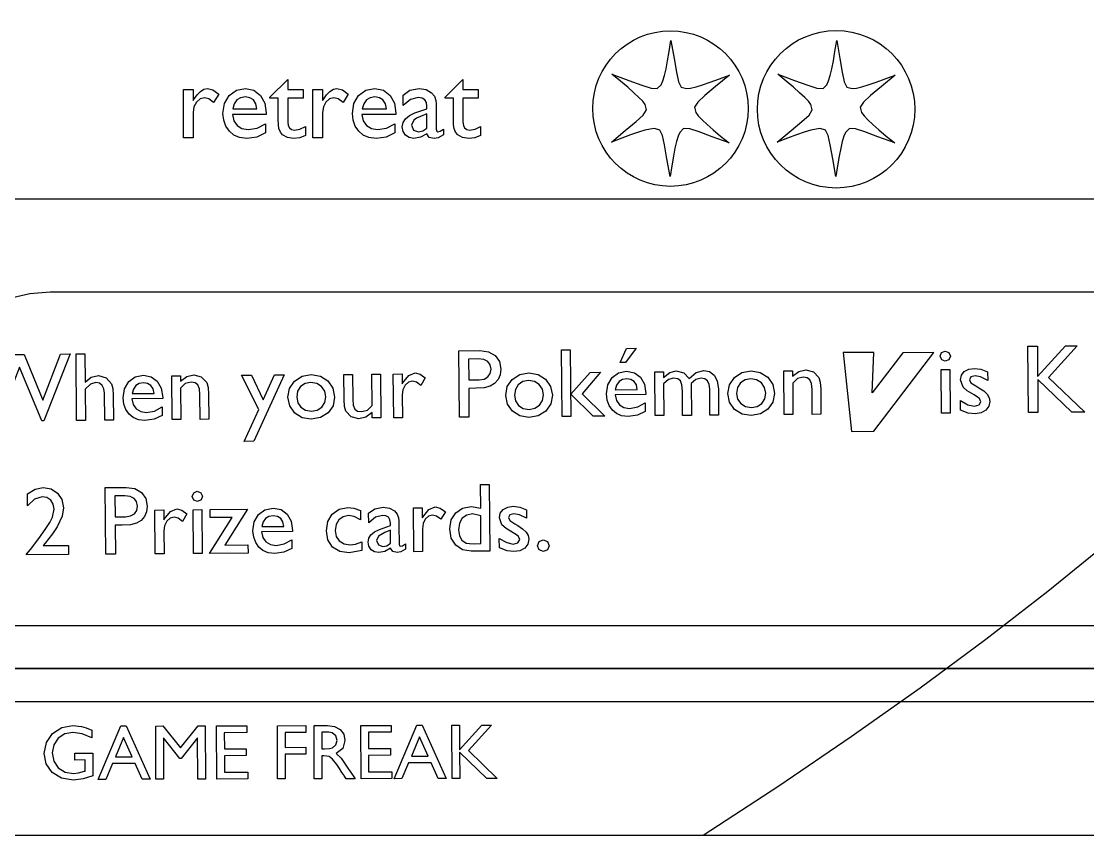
# Model space of a CAD drawing. Header units: millimetres. Extents: x -31.4 to 31.6, y -43.8 to 44.2.
# Drawn here: x 5.22 to 21.17, y -43.85 to -31.67 of the extents above; entities that cross this region are included whole.
import ezdxf

# ---------------------------------------------------------------- set-up
doc = ezdxf.new("R2010")
doc.units = ezdxf.units.MM
doc.layers.get('0').update_dxf_attribs({"linetype": 'CONTINUOUS'})

msp = doc.modelspace()

# ---------------------------------------------------------------- linework, layer by layer
for p, q in [((8.937, -32.801), (9.204, -32.538)), ((9.204, -32.538), (9.204, -32.686)), ((11.558, -32.801), (11.826, -32.538)), ((11.826, -32.538), (11.826, -32.686)), ((7.644, -33.407), (7.644, -32.686)), ((7.644, -32.686), (7.787, -32.686)), ((7.787, -32.686), (7.787, -32.852)), ((9.204, -32.686), (9.432, -32.686)), ((9.432, -32.686), (9.432, -32.815)), ((9.581, -33.407), (9.581, -32.686)), ((9.581, -32.686), (9.724, -32.686)), ((9.724, -32.686), (9.724, -32.852)), ((11.826, -32.686), (12.053, -32.686)), ((12.053, -32.686), (12.053, -32.815)), ((7.787, -32.852), (7.795, -32.839)), ((8.17, -32.754), (8.095, -32.879)), ((8.937, -32.815), (8.937, -32.801)), ((9.062, -32.815), (8.937, -32.815)), ((9.062, -33.134), (9.062, -32.815)), ((9.432, -32.815), (9.204, -32.815)), ((9.204, -32.815), (9.204, -33.168)), ((9.724, -32.852), (9.732, -32.839)), ((10.107, -32.754), (10.032, -32.879)), ((10.93, -32.926), (10.93, -32.77)), ((11.558, -32.815), (11.558, -32.801)), ((11.683, -32.815), (11.558, -32.815)), ((11.683, -33.134), (11.683, -32.815)), ((12.053, -32.815), (11.826, -32.815)), ((11.826, -32.815), (11.826, -33.168)), ((7.787, -33.03), (7.787, -33.407)), ((8.38, -32.974), (8.742, -32.974)), ((9.724, -33.03), (9.724, -33.407)), ((10.317, -32.974), (10.679, -32.974)), ((11.104, -33.036), (11.287, -32.974)), ((11.287, -32.974), (11.287, -32.935)), ((11.427, -32.974), (11.427, -33.28)), ((8.883, -33.059), (8.377, -33.059)), ((8.883, -33.041), (8.883, -33.059)), ((10.82, -33.059), (10.314, -33.059)), ((10.82, -33.041), (10.82, -33.059)), ((11.287, -33.05), (11.191, -33.087)), ((11.287, -33.264), (11.287, -33.05)), ((8.871, -33.197), (8.871, -33.336)), ((9.469, -33.24), (9.469, -33.373)), ((10.808, -33.197), (10.808, -33.336)), ((11.533, -33.278), (11.533, -33.365)), ((12.09, -33.24), (12.09, -33.373)), ((7.787, -33.407), (7.644, -33.407)), ((9.724, -33.407), (9.581, -33.407)), ((26.337, -34.326), (-28.263, -34.326)), ((25.297, -35.719), (5.648, -35.719)), ((6.037, -36.64), (6.166, -36.639)), ((6.045, -37.635), (6.037, -36.64)), ((6.166, -36.639), (6.17, -37.065)), ((11.764, -36.592), (12.079, -36.589)), ((11.772, -37.587), (11.764, -36.592)), ((12.055, -36.716), (11.908, -36.717)), ((11.908, -36.717), (11.911, -37.028)), ((7.467, -36.968), (7.599, -36.967)), ((7.472, -37.623), (7.467, -36.968)), ((7.599, -36.967), (7.6, -37.05)), ((10.043, -36.947), (10.173, -36.946)), ((10.046, -37.322), (10.043, -36.947)), ((10.173, -36.946), (10.176, -37.319)), ((10.463, -36.943), (10.593, -36.942)), ((10.467, -37.412), (10.463, -36.943)), ((10.593, -36.942), (10.598, -37.597)), ((10.783, -36.941), (10.914, -36.94)), ((10.789, -37.596), (10.783, -36.941)), ((10.914, -36.94), (10.915, -37.09)), ((11.262, -36.998), (11.195, -37.112)), ((14.695, -36.908), (14.824, -36.907)), ((14.7, -37.563), (14.695, -36.908)), ((14.824, -36.907), (14.825, -36.994)), ((16.626, -36.893), (16.758, -36.891)), ((16.631, -37.547), (16.626, -36.893)), ((16.758, -36.891), (16.759, -36.975)), ((19.677, -36.909), (19.678, -37.037)), ((6.171, -37.165), (6.175, -37.634)), ((7.601, -37.154), (7.604, -37.622)), ((10.915, -37.09), (10.922, -37.078)), ((11.911, -37.028), (12.067, -37.027)), ((12.017, -37.154), (11.912, -37.155)), ((11.912, -37.155), (11.915, -37.586)), ((14.105, -37.175), (14.434, -37.172)), ((14.826, -37.087), (14.83, -37.562)), ((15.239, -37.083), (15.243, -37.559)), ((15.522, -37.556), (15.519, -37.169)), ((15.649, -37.169), (15.652, -37.555)), ((16.76, -37.079), (16.764, -37.546)), ((17.053, -37.544), (17.049, -37.171)), ((17.179, -37.168), (17.182, -37.543)), ((19.5, -37.12), (19.547, -37.146)), ((6.466, -37.631), (6.463, -37.226)), ((6.593, -37.257), (6.596, -37.63)), ((7.332, -37.308), (6.872, -37.312)), ((6.874, -37.234), (7.203, -37.232)), ((7.332, -37.292), (7.332, -37.308)), ((7.893, -37.619), (7.89, -37.246)), ((8.02, -37.244), (8.023, -37.618)), ((10.916, -37.252), (10.919, -37.594)), ((14.563, -37.248), (14.103, -37.252)), ((14.563, -37.232), (14.563, -37.248)), ((15.112, -37.56), (15.109, -37.195)), ((19.27, -37.479), (19.269, -37.339)), ((7.322, -37.433), (7.323, -37.56)), ((14.553, -37.374), (14.554, -37.5)), ((6.175, -37.634), (6.045, -37.635)), ((6.596, -37.63), (6.466, -37.631)), ((7.604, -37.622), (7.472, -37.623)), ((8.023, -37.618), (7.893, -37.619)), ((10.468, -37.598), (10.468, -37.515)), ((10.598, -37.597), (10.468, -37.598)), ((10.919, -37.594), (10.789, -37.596)), ((11.915, -37.586), (11.772, -37.587)), ((14.83, -37.562), (14.7, -37.563)), ((15.243, -37.559), (15.112, -37.56)), ((15.652, -37.555), (15.522, -37.556)), ((16.764, -37.546), (16.631, -37.547)), ((17.182, -37.543), (17.053, -37.544)), ((12.088, -38.595), (12.218, -38.594)), ((12.091, -38.948), (12.088, -38.595)), ((12.218, -38.594), (12.226, -39.588)), ((5.309, -38.914), (5.307, -38.733)), ((6.472, -38.64), (6.788, -38.637)), ((6.481, -39.636), (6.472, -38.64)), ((6.764, -38.764), (6.616, -38.765)), ((6.616, -38.765), (6.619, -39.076)), ((6.619, -39.076), (6.775, -39.075)), ((7.217, -38.975), (7.347, -38.974)), ((7.222, -39.629), (7.217, -38.975)), ((7.347, -38.974), (7.348, -39.124)), ((7.696, -39.032), (7.628, -39.146)), ((10.293, -38.982), (10.294, -39.12)), ((10.416, -39.166), (10.414, -39.024)), ((11.085, -38.943), (11.215, -38.942)), ((11.09, -39.598), (11.085, -38.943)), ((11.215, -38.942), (11.216, -39.092)), ((11.216, -39.092), (11.223, -39.08)), ((11.564, -39), (11.496, -39.114)), ((12.095, -39.478), (12.092, -39.063)), ((12.776, -38.97), (12.777, -39.098)), ((6.725, -39.202), (6.62, -39.203)), ((6.62, -39.203), (6.624, -39.634)), ((7.348, -39.124), (7.355, -39.112)), ((8.815, -39.223), (9.145, -39.22)), ((10.575, -39.265), (10.74, -39.207)), ((10.74, -39.207), (10.74, -39.172)), ((10.868, -39.206), (10.87, -39.484)), ((12.6, -39.182), (12.647, -39.207)), ((7.35, -39.286), (7.352, -39.628)), ((9.274, -39.297), (8.813, -39.3)), ((9.273, -39.28), (9.274, -39.297)), ((10.741, -39.277), (10.654, -39.311)), ((10.743, -39.471), (10.741, -39.277)), ((11.218, -39.254), (11.221, -39.596)), ((12.37, -39.54), (12.368, -39.401)), ((5.295, -39.635), (5.354, -39.564)), ((5.574, -39.469), (5.544, -39.506)), ((5.544, -39.506), (5.923, -39.503)), ((5.923, -39.503), (5.924, -39.64)), ((9.263, -39.422), (9.264, -39.549)), ((10.311, -39.451), (10.312, -39.579)), ((10.966, -39.482), (10.967, -39.561)), ((11.995, -39.479), (12.095, -39.478)), ((5.295, -39.645), (5.295, -39.635)), ((5.924, -39.64), (5.295, -39.645)), ((6.624, -39.634), (6.481, -39.636)), ((7.352, -39.628), (7.222, -39.629)), ((11.221, -39.596), (11.09, -39.598)), ((12.226, -39.588), (11.949, -39.59)), ((-7.636, -40.702), (19.928, -40.702)), ((19.442, -40.702), (26.3, -40.702)), ((-29.532, -41.345), (29.106, -41.345)), ((29.106, -41.345), (-29.532, -41.345)), ((6.27, -42.266), (6.27, -42.382)), ((9.6, -42.996), (9.598, -42.2)), ((9.598, -42.2), (9.797, -42.2)), ((9.746, -42.297), (9.712, -42.297)), ((9.712, -42.297), (9.713, -42.548)), ((9.713, -42.548), (9.756, -42.548)), ((6.02, -42.612), (6.287, -42.612)), ((6.02, -42.714), (6.02, -42.612)), ((6.173, -42.713), (6.02, -42.714)), ((6.173, -42.879), (6.173, -42.713)), ((6.287, -42.612), (6.288, -42.949)), ((9.742, -42.649), (9.713, -42.649)), ((9.713, -42.649), (9.714, -42.995)), ((6.163, -42.882), (6.173, -42.879)), ((9.978, -42.843), (9.94, -42.781)), ((10.014, -42.901), (9.978, -42.843)), ((10.036, -42.932), (10.014, -42.901)), ((9.714, -42.995), (9.6, -42.996)), ((10.078, -42.994), (10.043, -42.942)), ((10.213, -42.994), (10.078, -42.994)), ((10.171, -42.937), (10.213, -42.994))]:
    msp.add_line(p, q)
msp.add_lwpolyline([(-28.894, 44.155), (31.606, 44.155), (31.606, -41.345, -0.414214), (29.106, -43.845), (-31.394, -43.845), (-31.394, 41.655, -0.414214)], format="xyb", close=True)
for points in [[(14.055, -32.457), (14.308, -32.55), (14.504, -32.623), (14.643, -32.668), (14.734, -32.671), (14.793, -32.614), (14.818, -32.556), (14.841, -32.478), (14.864, -32.378), (14.888, -32.258), (14.912, -32.117), (14.938, -31.955)], [(14.938, -31.955), (14.984, -32.221), (15.019, -32.427), (15.05, -32.57), (15.092, -32.65), (15.172, -32.673), (15.233, -32.665), (15.313, -32.646), (15.411, -32.616), (15.527, -32.577), (15.662, -32.528), (15.814, -32.469)], [(16.535, -32.457), (16.788, -32.55), (16.984, -32.623), (17.123, -32.668), (17.214, -32.671), (17.273, -32.614), (17.298, -32.556), (17.321, -32.478), (17.344, -32.378), (17.368, -32.258), (17.392, -32.117), (17.418, -31.955)], [(17.418, -31.955), (17.464, -32.221), (17.499, -32.427), (17.53, -32.57), (17.572, -32.65), (17.652, -32.673), (17.713, -32.665), (17.793, -32.646), (17.891, -32.616), (18.007, -32.577), (18.142, -32.528), (18.294, -32.469)], [(14.048, -33.472), (14.255, -33.3), (14.416, -33.166), (14.524, -33.068), (14.573, -32.992), (14.553, -32.912), (14.515, -32.862), (14.459, -32.803), (14.384, -32.733), (14.292, -32.652), (14.182, -32.56), (14.055, -32.457)], [(15.814, -32.469), (15.607, -32.642), (15.446, -32.775), (15.338, -32.873), (15.289, -32.95), (15.309, -33.03), (15.347, -33.08), (15.403, -33.139), (15.478, -33.209), (15.57, -33.29), (15.68, -33.382), (15.807, -33.485)], [(16.528, -33.472), (16.735, -33.3), (16.896, -33.166), (17.004, -33.068), (17.053, -32.992), (17.033, -32.912), (16.995, -32.862), (16.939, -32.803), (16.864, -32.733), (16.772, -32.652), (16.662, -32.56), (16.535, -32.457)], [(18.294, -32.469), (18.087, -32.642), (17.926, -32.775), (17.818, -32.873), (17.769, -32.95), (17.789, -33.03), (17.827, -33.08), (17.883, -33.139), (17.958, -33.209), (18.05, -33.29), (18.16, -33.382), (18.287, -33.485)], [(7.795, -32.839), (7.847, -32.766), (7.898, -32.714), (7.95, -32.683), (8.002, -32.672)], [(8.002, -32.672), (8.084, -32.693), (8.17, -32.754)], [(8.327, -32.776), (8.435, -32.698), (8.569, -32.672)], [(8.569, -32.672), (8.698, -32.697), (8.798, -32.773)], [(9.732, -32.839), (9.784, -32.766), (9.835, -32.714), (9.887, -32.683), (9.939, -32.672)], [(9.939, -32.672), (10.021, -32.693), (10.107, -32.754)], [(10.264, -32.776), (10.371, -32.698), (10.506, -32.672)], [(10.506, -32.672), (10.635, -32.697), (10.735, -32.773)], [(10.93, -32.77), (11.031, -32.697), (11.169, -32.672)], [(11.169, -32.672), (11.274, -32.688), (11.356, -32.733)], [(7.957, -32.809), (7.893, -32.825), (7.837, -32.874)], [(8.095, -32.879), (8.023, -32.826), (7.957, -32.809)], [(8.234, -33.043), (8.258, -32.894), (8.327, -32.776)], [(8.443, -32.842), (8.403, -32.898), (8.38, -32.974)], [(8.569, -32.796), (8.499, -32.808), (8.443, -32.842)], [(8.692, -32.842), (8.638, -32.808), (8.569, -32.796)], [(8.742, -32.974), (8.727, -32.898), (8.692, -32.842)], [(8.798, -32.773), (8.862, -32.89), (8.883, -33.041)], [(9.894, -32.809), (9.83, -32.825), (9.774, -32.874)], [(10.032, -32.879), (9.96, -32.826), (9.894, -32.809)], [(10.171, -33.043), (10.195, -32.894), (10.264, -32.776)], [(10.38, -32.842), (10.34, -32.898), (10.317, -32.974)], [(10.506, -32.796), (10.436, -32.808), (10.38, -32.842)], [(10.628, -32.842), (10.575, -32.808), (10.506, -32.796)], [(10.679, -32.974), (10.664, -32.898), (10.628, -32.842)], [(10.735, -32.773), (10.799, -32.89), (10.82, -33.041)], [(11.157, -32.805), (11.042, -32.836), (10.93, -32.926)], [(11.287, -32.935), (11.279, -32.879), (11.254, -32.838), (11.214, -32.814), (11.157, -32.805)], [(11.356, -32.733), (11.398, -32.786)], [(11.398, -32.786), (11.422, -32.851)], [(11.422, -32.851), (11.426, -32.898), (11.427, -32.974)], [(7.837, -32.874), (7.8, -32.946), (7.787, -33.03)], [(9.774, -32.874), (9.737, -32.946), (9.724, -33.03)], [(8.278, -33.236), (8.245, -33.146), (8.234, -33.043)], [(8.377, -33.059), (8.397, -33.152), (8.446, -33.224)], [(9.07, -33.267), (9.064, -33.216), (9.062, -33.134)], [(9.204, -33.168), (9.211, -33.222), (9.23, -33.261), (9.262, -33.284), (9.307, -33.292)], [(10.215, -33.236), (10.182, -33.146), (10.171, -33.043)], [(10.314, -33.059), (10.334, -33.152), (10.383, -33.224)], [(10.917, -33.243), (10.929, -33.179), (10.965, -33.122)], [(10.965, -33.122), (11.025, -33.073), (11.104, -33.036)], [(11.088, -33.146), (11.058, -33.219)], [(11.191, -33.087), (11.129, -33.116), (11.088, -33.146)], [(11.692, -33.267), (11.685, -33.216), (11.683, -33.134)], [(11.826, -33.168), (11.832, -33.222), (11.851, -33.261), (11.883, -33.284), (11.928, -33.292)], [(8.396, -33.368), (8.33, -33.311), (8.278, -33.236)], [(8.446, -33.224), (8.519, -33.269), (8.611, -33.285)], [(8.611, -33.285), (8.746, -33.263), (8.871, -33.197)], [(8.871, -33.336), (8.74, -33.399)], [(9.093, -33.324), (9.07, -33.267)], [(9.127, -33.362), (9.093, -33.324)], [(9.307, -33.292), (9.386, -33.279), (9.469, -33.24)], [(10.333, -33.368), (10.267, -33.311), (10.215, -33.236)], [(10.383, -33.224), (10.456, -33.269), (10.548, -33.285)], [(10.548, -33.285), (10.683, -33.263), (10.808, -33.197)], [(10.808, -33.336), (10.677, -33.399)], [(10.967, -33.368), (10.929, -33.312), (10.917, -33.243)], [(11.058, -33.219), (11.086, -33.292)], [(11.086, -33.292), (11.161, -33.32)], [(11.285, -33.347), (11.192, -33.4), (11.092, -33.418)], [(11.161, -33.32), (11.226, -33.306), (11.287, -33.264)], [(11.393, -33.419), (11.321, -33.401), (11.285, -33.347)], [(11.427, -33.28), (11.433, -33.307), (11.452, -33.317)], [(11.452, -33.317), (11.485, -33.307), (11.533, -33.278)], [(11.714, -33.324), (11.692, -33.267)], [(11.748, -33.362), (11.714, -33.324)], [(11.928, -33.292), (12.007, -33.279), (12.09, -33.24)], [(14.924, -33.986), (14.878, -33.721), (14.843, -33.515), (14.812, -33.372), (14.77, -33.292), (14.691, -33.269), (14.629, -33.277), (14.549, -33.296), (14.451, -33.325), (14.335, -33.365), (14.201, -33.414), (14.048, -33.472)], [(15.807, -33.485), (15.554, -33.391), (15.358, -33.319), (15.219, -33.274), (15.128, -33.271), (15.069, -33.328), (15.045, -33.386), (15.021, -33.464), (14.998, -33.563), (14.974, -33.684), (14.95, -33.825), (14.924, -33.986)], [(17.404, -33.986), (17.358, -33.721), (17.323, -33.515), (17.292, -33.372), (17.25, -33.292), (17.171, -33.269), (17.109, -33.277), (17.029, -33.296), (16.931, -33.325), (16.815, -33.365), (16.681, -33.414), (16.528, -33.472)], [(18.287, -33.485), (18.034, -33.391), (17.838, -33.319), (17.699, -33.274), (17.608, -33.271), (17.549, -33.328), (17.525, -33.386), (17.501, -33.464), (17.478, -33.563), (17.454, -33.684), (17.43, -33.825), (17.404, -33.986)], [(8.589, -33.418), (8.481, -33.405), (8.396, -33.368)], [(8.74, -33.399), (8.589, -33.418)], [(9.29, -33.419), (9.2, -33.405), (9.127, -33.362)], [(9.469, -33.373), (9.383, -33.408), (9.29, -33.419)], [(10.526, -33.418), (10.418, -33.405), (10.333, -33.368)], [(10.677, -33.399), (10.526, -33.418)], [(11.092, -33.418), (11.023, -33.405), (10.967, -33.368)], [(11.454, -33.407), (11.393, -33.419)], [(11.533, -33.365), (11.454, -33.407)], [(11.911, -33.419), (11.821, -33.405), (11.748, -33.362)], [(12.09, -33.373), (12.004, -33.408), (11.911, -33.419)], [(5.648, -35.719), (5.344, -35.74), (5.086, -35.803), (4.853, -35.913), (4.622, -36.072), (4.373, -36.28), (4.099, -36.528), (3.8, -36.803), (3.483, -37.089), (3.158, -37.365), (2.839, -37.613), (2.536, -37.813), (2.259, -37.953), (2.009, -38.032), (1.78, -38.061), (1.331, -38.062)], [(12.079, -36.589), (12.207, -36.607), (12.307, -36.664)], [(12.307, -36.664), (12.371, -36.754), (12.393, -36.87)], [(18.967, -36.674), (18.989, -36.621)], [(18.99, -36.728), (18.967, -36.674)], [(18.989, -36.621), (19.042, -36.597)], [(19.042, -36.597), (19.097, -36.619)], [(19.097, -36.619), (19.12, -36.673)], [(19.12, -36.673), (19.098, -36.727)], [(12.246, -36.867), (12.234, -36.801), (12.198, -36.753), (12.138, -36.725), (12.055, -36.716)], [(19.043, -36.75), (18.99, -36.728)], [(19.098, -36.727), (19.043, -36.75)], [(19.328, -36.905), (19.395, -36.869), (19.479, -36.856)], [(19.479, -36.856), (19.576, -36.869), (19.677, -36.909)], [(6.17, -37.065), (6.26, -36.99), (6.37, -36.964)], [(6.37, -36.964), (6.488, -36.996)], [(6.488, -36.996), (6.566, -37.086)], [(6.825, -37.055), (6.921, -36.983), (7.044, -36.959)], [(7.044, -36.959), (7.161, -36.981), (7.252, -37.048)], [(7.6, -37.05), (7.692, -36.977), (7.796, -36.953)], [(7.796, -36.953), (7.91, -36.984)], [(7.91, -36.984), (7.991, -37.07)], [(9.304, -37.048), (9.417, -36.975), (9.555, -36.949)], [(9.555, -36.949), (9.692, -36.973), (9.804, -37.044)], [(10.922, -37.078), (11.015, -36.964), (11.108, -36.925)], [(11.108, -36.925), (11.183, -36.943), (11.262, -36.998)], [(12.067, -37.027), (12.143, -37.016), (12.2, -36.985)], [(12.2, -36.985), (12.235, -36.935), (12.246, -36.867)], [(12.393, -36.87), (12.383, -36.952), (12.351, -37.024)], [(12.563, -37.021), (12.675, -36.948), (12.813, -36.923)], [(12.813, -36.923), (12.95, -36.946), (13.062, -37.017)], [(13.062, -37.017), (13.137, -37.125), (13.163, -37.259)], [(13.973, -37.238), (13.993, -37.103), (14.056, -36.995)], [(14.056, -36.995), (14.152, -36.924), (14.275, -36.899)], [(14.276, -37.012), (14.212, -37.023), (14.162, -37.055)], [(14.275, -36.899), (14.392, -36.921), (14.483, -36.989)], [(14.387, -37.053), (14.339, -37.022), (14.276, -37.012)], [(14.483, -36.989), (14.542, -37.095), (14.563, -37.232)], [(14.825, -36.994), (14.922, -36.919), (15.018, -36.893)], [(14.977, -37.002), (14.902, -37.021)], [(15.079, -37.044), (15.039, -37.012), (14.977, -37.002)], [(15.018, -36.893), (15.129, -36.922), (15.212, -37.01)], [(15.212, -37.01), (15.317, -36.919), (15.428, -36.888)], [(15.388, -37.001), (15.311, -37.022), (15.239, -37.083)], [(15.485, -37.044), (15.444, -37.011), (15.388, -37.001)], [(15.428, -36.888), (15.515, -36.905), (15.585, -36.957)], [(15.585, -36.957), (15.632, -37.044), (15.649, -37.169)], [(15.789, -37.233), (15.813, -37.101), (15.887, -36.993)], [(15.887, -36.993), (15.999, -36.92), (16.138, -36.895)], [(16.131, -37.012), (16.047, -37.028), (15.979, -37.074)], [(16.291, -37.072), (16.219, -37.027), (16.131, -37.012)], [(16.138, -36.895), (16.275, -36.918), (16.387, -36.99)], [(16.387, -36.99), (16.462, -37.098), (16.488, -37.231)], [(16.759, -36.975), (16.851, -36.902), (16.955, -36.877)], [(16.915, -36.986), (16.83, -37.009), (16.76, -37.079)], [(17.018, -37.028), (16.976, -36.996), (16.915, -36.986)], [(16.955, -36.877), (17.069, -36.908)], [(17.069, -36.908), (17.15, -36.994)], [(17.15, -36.994), (17.171, -37.065), (17.179, -37.168)], [(19.27, -37.029), (19.284, -36.96), (19.328, -36.905)], [(19.427, -36.985), (19.405, -37.028)], [(19.488, -36.969), (19.427, -36.985)], [(19.678, -37.037), (19.572, -36.985), (19.488, -36.969)], [(6.253, -37.091), (6.171, -37.165)], [(6.334, -37.068), (6.253, -37.091)], [(6.427, -37.111), (6.386, -37.078), (6.334, -37.068)], [(6.463, -37.226), (6.454, -37.162), (6.427, -37.111)], [(6.566, -37.086), (6.586, -37.157), (6.593, -37.257)], [(6.742, -37.298), (6.762, -37.162), (6.825, -37.055)], [(6.93, -37.114), (6.894, -37.165), (6.874, -37.234)], [(7.045, -37.071), (6.981, -37.082), (6.93, -37.114)], [(7.156, -37.112), (7.107, -37.081), (7.045, -37.071)], [(7.203, -37.232), (7.189, -37.163), (7.156, -37.112)], [(7.252, -37.048), (7.311, -37.154), (7.332, -37.292)], [(7.756, -37.061), (7.671, -37.085), (7.601, -37.154)], [(7.859, -37.104), (7.817, -37.071), (7.756, -37.061)], [(7.89, -37.246), (7.882, -37.161), (7.859, -37.104)], [(7.991, -37.07), (8.012, -37.141), (8.02, -37.244)], [(9.207, -37.288), (9.231, -37.156), (9.304, -37.048)], [(9.396, -37.129), (9.352, -37.199), (9.338, -37.285)], [(9.549, -37.066), (9.464, -37.082), (9.396, -37.129)], [(9.709, -37.126), (9.637, -37.081), (9.549, -37.066)], [(9.773, -37.28), (9.757, -37.195), (9.709, -37.126)], [(9.804, -37.044), (9.879, -37.152), (9.905, -37.285)], [(10.96, -37.11), (10.927, -37.176), (10.916, -37.252)], [(11.069, -37.049), (11.01, -37.065), (10.96, -37.11)], [(11.195, -37.112), (11.129, -37.065), (11.069, -37.049)], [(12.233, -37.122), (12.142, -37.146), (12.017, -37.154)], [(12.351, -37.024), (12.3, -37.082), (12.233, -37.122)], [(12.465, -37.261), (12.489, -37.129), (12.563, -37.021)], [(12.654, -37.102), (12.61, -37.172), (12.596, -37.258)], [(12.807, -37.039), (12.722, -37.055), (12.654, -37.102)], [(12.967, -37.099), (12.895, -37.054), (12.807, -37.039)], [(13.031, -37.253), (13.015, -37.168), (12.967, -37.099)], [(14.162, -37.055), (14.125, -37.106), (14.105, -37.175)], [(14.434, -37.172), (14.42, -37.103), (14.387, -37.053)], [(14.902, -37.021), (14.826, -37.087)], [(15.109, -37.195), (15.101, -37.103), (15.079, -37.044)], [(15.519, -37.169), (15.51, -37.096), (15.485, -37.044)], [(15.979, -37.074), (15.935, -37.144), (15.92, -37.231)], [(16.356, -37.226), (16.339, -37.141), (16.291, -37.072)], [(17.049, -37.171), (17.041, -37.085), (17.018, -37.028)], [(19.31, -37.137), (19.27, -37.029)], [(19.475, -37.254), (19.371, -37.19), (19.31, -37.137)], [(19.405, -37.028), (19.426, -37.071)], [(19.426, -37.071), (19.5, -37.12)], [(19.547, -37.146), (19.619, -37.193), (19.67, -37.243), (19.702, -37.295), (19.712, -37.35)], [(6.783, -37.473), (6.753, -37.392), (6.742, -37.298)], [(6.872, -37.312), (6.89, -37.396), (6.935, -37.461)], [(9.308, -37.524), (9.233, -37.418), (9.207, -37.288)], [(9.338, -37.285), (9.354, -37.37), (9.4, -37.438)], [(9.713, -37.435), (9.759, -37.366), (9.773, -37.28)], [(9.905, -37.285), (9.881, -37.415), (9.807, -37.522)], [(10.074, -37.498), (10.054, -37.428), (10.046, -37.322)], [(10.176, -37.319), (10.184, -37.407), (10.206, -37.464)], [(12.566, -37.498), (12.491, -37.391), (12.465, -37.261)], [(12.596, -37.258), (12.612, -37.343), (12.658, -37.411)], [(12.972, -37.408), (13.017, -37.339), (13.031, -37.253)], [(13.163, -37.259), (13.139, -37.388), (13.065, -37.495)], [(14.014, -37.414), (13.984, -37.332), (13.973, -37.238)], [(14.103, -37.252), (14.122, -37.336), (14.167, -37.401)], [(15.89, -37.47), (15.815, -37.364), (15.789, -37.233)], [(15.92, -37.231), (15.936, -37.316), (15.983, -37.384)], [(16.296, -37.381), (16.341, -37.311), (16.356, -37.226)], [(16.488, -37.231), (16.464, -37.361), (16.389, -37.467)], [(19.269, -37.339), (19.381, -37.401)], [(19.557, -37.308), (19.527, -37.285), (19.475, -37.254)], [(19.576, -37.355), (19.557, -37.308)], [(6.892, -37.593), (6.831, -37.541), (6.783, -37.473)], [(6.935, -37.461), (7.003, -37.502), (7.086, -37.515)], [(7.086, -37.515), (7.209, -37.494), (7.322, -37.433)], [(9.4, -37.438), (9.47, -37.482), (9.558, -37.496)], [(9.558, -37.496), (9.644, -37.48), (9.713, -37.435)], [(10.154, -37.582), (10.074, -37.498)], [(10.206, -37.464), (10.247, -37.494), (10.31, -37.503)], [(10.31, -37.503), (10.396, -37.48), (10.467, -37.412)], [(12.813, -37.59), (12.677, -37.568), (12.566, -37.498)], [(12.658, -37.411), (12.729, -37.455), (12.816, -37.469)], [(13.065, -37.495), (12.952, -37.566), (12.813, -37.59)], [(12.816, -37.469), (12.903, -37.454), (12.972, -37.408)], [(14.123, -37.533), (14.062, -37.481), (14.014, -37.414)], [(14.167, -37.401), (14.234, -37.442), (14.317, -37.455)], [(14.317, -37.455), (14.44, -37.434), (14.553, -37.374)], [(16.137, -37.563), (16.002, -37.54), (15.89, -37.47)], [(15.983, -37.384), (16.053, -37.428), (16.141, -37.442)], [(16.389, -37.467), (16.276, -37.538), (16.137, -37.563)], [(16.141, -37.442), (16.227, -37.426), (16.296, -37.381)], [(19.385, -37.524), (19.27, -37.479)], [(19.381, -37.401), (19.478, -37.423)], [(19.478, -37.423), (19.548, -37.403)], [(19.65, -37.483), (19.579, -37.522), (19.489, -37.535)], [(19.548, -37.403), (19.576, -37.355)], [(19.712, -37.35), (19.697, -37.423), (19.65, -37.483)], [(7.067, -37.636), (6.969, -37.626), (6.892, -37.593)], [(7.204, -37.618), (7.067, -37.636)], [(7.323, -37.56), (7.204, -37.618)], [(9.555, -37.617), (9.419, -37.595), (9.308, -37.524)], [(9.807, -37.522), (9.694, -37.593), (9.555, -37.617)], [(10.268, -37.611), (10.154, -37.582)], [(10.374, -37.585), (10.268, -37.611)], [(10.468, -37.515), (10.374, -37.585)], [(14.298, -37.577), (14.2, -37.566), (14.123, -37.533)], [(14.435, -37.558), (14.298, -37.577)], [(14.554, -37.5), (14.435, -37.558)], [(19.489, -37.535), (19.385, -37.524)], [(5.307, -38.733), (5.424, -38.661), (5.546, -38.636)], [(5.546, -38.636), (5.664, -38.657), (5.76, -38.721)], [(5.76, -38.721), (5.825, -38.819), (5.847, -38.941)], [(6.954, -38.916), (6.942, -38.849), (6.906, -38.801), (6.847, -38.773), (6.764, -38.764)], [(6.788, -38.637), (6.916, -38.655), (7.015, -38.712)], [(7.015, -38.712), (7.08, -38.802), (7.102, -38.918)], [(7.775, -38.771), (7.798, -38.718)], [(7.798, -38.825), (7.775, -38.771)], [(7.798, -38.718), (7.85, -38.694)], [(7.85, -38.694), (7.905, -38.716)], [(7.905, -38.716), (7.928, -38.77)], [(7.928, -38.77), (7.906, -38.824)], [(5.412, -38.814), (5.309, -38.914)], [(5.53, -38.777), (5.412, -38.814)], [(5.657, -38.827), (5.601, -38.789), (5.53, -38.777)], [(5.706, -38.962), (5.693, -38.886), (5.657, -38.827)], [(6.908, -39.033), (6.943, -38.983), (6.954, -38.916)], [(7.102, -38.918), (7.091, -39), (7.06, -39.072)], [(7.851, -38.847), (7.798, -38.825)], [(7.906, -38.824), (7.851, -38.847)], [(10.414, -39.024), (10.506, -38.957), (10.631, -38.934)], [(10.631, -38.934), (10.726, -38.947), (10.801, -38.988)], [(11.223, -39.08), (11.316, -38.966), (11.41, -38.927)], [(11.41, -38.927), (11.485, -38.945), (11.564, -39)], [(11.717, -39.017), (11.82, -38.946), (11.948, -38.921)], [(11.948, -38.921), (12.091, -38.948)], [(12.428, -38.967), (12.495, -38.93), (12.579, -38.918)], [(12.579, -38.918), (12.676, -38.93), (12.776, -38.97)], [(5.574, -39.268), (5.642, -39.161), (5.681, -39.084)], [(5.681, -39.084), (5.706, -38.962)], [(5.827, -39.069), (5.754, -39.227)], [(5.847, -38.941), (5.827, -39.069)], [(6.775, -39.075), (6.852, -39.064), (6.908, -39.033)], [(7.06, -39.072), (7.009, -39.13), (6.941, -39.171)], [(7.355, -39.112), (7.448, -38.998), (7.542, -38.959)], [(7.502, -39.083), (7.444, -39.099), (7.394, -39.144)], [(7.628, -39.146), (7.563, -39.099), (7.502, -39.083)], [(7.542, -38.959), (7.617, -38.977), (7.696, -39.032)], [(8.683, -39.286), (8.703, -39.151), (8.766, -39.043)], [(8.766, -39.043), (8.863, -38.972), (8.985, -38.947)], [(8.986, -39.06), (8.923, -39.071), (8.872, -39.103)], [(8.985, -38.947), (9.103, -38.969), (9.194, -39.037)], [(9.098, -39.101), (9.049, -39.07), (8.986, -39.06)], [(9.194, -39.037), (9.253, -39.143), (9.273, -39.28)], [(9.782, -39.284), (9.803, -39.145), (9.869, -39.035)], [(9.869, -39.035), (9.972, -38.963), (10.103, -38.938)], [(10.111, -39.059), (10.032, -39.075), (9.968, -39.122)], [(10.103, -38.938), (10.193, -38.947)], [(10.294, -39.12), (10.199, -39.074), (10.111, -39.059)], [(10.193, -38.947), (10.293, -38.982)], [(10.621, -39.055), (10.517, -39.083), (10.416, -39.166)], [(10.74, -39.172), (10.732, -39.12), (10.71, -39.084), (10.673, -39.062), (10.621, -39.055)], [(10.801, -38.988), (10.84, -39.035)], [(10.84, -39.035), (10.862, -39.094)], [(10.862, -39.094), (10.866, -39.137), (10.868, -39.206)], [(11.371, -39.051), (11.312, -39.067), (11.262, -39.112)], [(11.496, -39.114), (11.431, -39.067), (11.371, -39.051)], [(11.628, -39.255), (11.65, -39.123), (11.717, -39.017)], [(11.969, -39.034), (11.882, -39.05), (11.815, -39.098)], [(12.092, -39.063), (11.969, -39.034)], [(12.37, -39.09), (12.384, -39.022), (12.428, -38.967)], [(12.409, -39.198), (12.37, -39.09)], [(12.527, -39.047), (12.505, -39.089)], [(12.505, -39.089), (12.526, -39.132)], [(12.588, -39.03), (12.527, -39.047)], [(12.777, -39.098), (12.672, -39.047), (12.588, -39.03)], [(5.754, -39.227), (5.683, -39.332), (5.574, -39.469)], [(6.941, -39.171), (6.85, -39.194), (6.725, -39.202)], [(7.394, -39.144), (7.36, -39.21), (7.35, -39.286)], [(8.872, -39.103), (8.836, -39.154), (8.815, -39.223)], [(9.145, -39.22), (9.13, -39.151), (9.098, -39.101)], [(9.968, -39.122), (9.927, -39.192), (9.913, -39.279)], [(11.262, -39.112), (11.229, -39.178), (11.218, -39.254)], [(11.815, -39.098), (11.773, -39.173), (11.76, -39.27)], [(12.575, -39.316), (12.471, -39.252), (12.409, -39.198)], [(12.526, -39.132), (12.6, -39.182)], [(12.647, -39.207), (12.719, -39.254), (12.77, -39.304), (12.801, -39.356), (12.812, -39.411)], [(5.354, -39.564), (5.478, -39.403), (5.574, -39.268)], [(8.725, -39.462), (8.694, -39.38), (8.683, -39.286)], [(8.813, -39.3), (8.832, -39.385), (8.877, -39.449)], [(9.875, -39.528), (9.806, -39.422), (9.782, -39.284)], [(9.913, -39.279), (9.929, -39.369), (9.975, -39.438)], [(10.406, -39.454), (10.416, -39.396), (10.449, -39.344)], [(10.449, -39.344), (10.503, -39.299), (10.575, -39.265)], [(10.561, -39.365), (10.534, -39.431)], [(10.654, -39.311), (10.561, -39.365)], [(11.717, -39.501), (11.651, -39.394), (11.628, -39.255)], [(11.76, -39.27), (11.773, -39.359), (11.811, -39.425)], [(12.368, -39.401), (12.481, -39.462)], [(12.656, -39.37), (12.627, -39.347), (12.575, -39.316)], [(12.676, -39.416), (12.656, -39.37)], [(12.812, -39.411), (12.797, -39.485), (12.75, -39.544)], [(8.833, -39.581), (8.772, -39.529), (8.725, -39.462)], [(8.877, -39.449), (8.944, -39.49), (9.028, -39.504)], [(9.028, -39.504), (9.151, -39.483), (9.263, -39.422)], [(9.264, -39.549), (9.146, -39.606)], [(10.122, -39.617), (9.983, -39.595), (9.875, -39.528)], [(9.975, -39.438), (10.047, -39.482), (10.14, -39.496)], [(10.14, -39.496), (10.22, -39.484), (10.311, -39.451)], [(10.452, -39.568), (10.418, -39.517), (10.406, -39.454)], [(10.567, -39.612), (10.504, -39.601), (10.452, -39.568)], [(10.534, -39.431), (10.561, -39.497)], [(10.561, -39.497), (10.628, -39.522)], [(10.742, -39.546), (10.657, -39.595), (10.567, -39.612)], [(10.628, -39.522), (10.688, -39.509), (10.743, -39.471)], [(10.841, -39.611), (10.774, -39.595), (10.742, -39.546)], [(10.87, -39.484), (10.876, -39.509), (10.893, -39.517)], [(10.893, -39.517), (10.923, -39.508), (10.966, -39.482)], [(10.967, -39.561), (10.896, -39.6)], [(11.949, -39.59), (11.819, -39.569), (11.717, -39.501)], [(11.811, -39.425), (11.874, -39.469)], [(11.874, -39.469), (11.921, -39.477), (11.995, -39.479)], [(12.485, -39.585), (12.37, -39.54)], [(12.481, -39.462), (12.578, -39.485)], [(12.578, -39.485), (12.647, -39.464)], [(12.75, -39.544), (12.678, -39.583), (12.589, -39.597)], [(12.647, -39.464), (12.676, -39.416)], [(12.943, -39.51), (12.967, -39.448)], [(12.968, -39.569), (12.943, -39.51)], [(12.967, -39.448), (13.028, -39.423)], [(13.03, -39.593), (12.968, -39.569)], [(13.028, -39.423), (13.091, -39.447)], [(13.092, -39.568), (13.03, -39.593)], [(13.091, -39.447), (13.117, -39.508)], [(13.117, -39.508), (13.092, -39.568)], [(21.458, -39.483), (20.58, -40.195), (19.649, -40.913), (18.668, -41.637), (17.636, -42.367), (16.554, -43.103), (15.422, -43.845)], [(9.009, -39.625), (8.911, -39.614), (8.833, -39.581)], [(9.146, -39.606), (9.009, -39.625)], [(10.312, -39.579), (10.122, -39.617)], [(10.896, -39.6), (10.841, -39.611)], [(12.589, -39.597), (12.485, -39.585)], [(5.683, -42.318), (5.821, -42.228), (5.99, -42.198)], [(5.99, -42.198), (6.117, -42.213)], [(6.117, -42.213), (6.186, -42.233), (6.27, -42.266)], [(9.797, -42.2), (9.905, -42.214), (9.989, -42.259)], [(9.989, -42.259), (10.042, -42.329), (10.06, -42.42)], [(5.561, -42.615), (5.592, -42.451), (5.683, -42.318)], [(5.768, -42.389), (5.701, -42.488), (5.679, -42.607)], [(5.988, -42.3), (5.868, -42.322), (5.768, -42.389)], [(6.27, -42.382), (6.128, -42.32), (5.988, -42.3)], [(9.866, -42.309), (9.818, -42.299), (9.746, -42.297)], [(9.922, -42.352), (9.866, -42.309)], [(9.942, -42.42), (9.922, -42.352)], [(9.924, -42.488), (9.942, -42.42)], [(10.06, -42.42), (10.026, -42.541)], [(9.756, -42.548), (9.829, -42.544), (9.874, -42.533)], [(9.874, -42.533), (9.924, -42.488)], [(10.026, -42.541), (9.926, -42.617)], [(5.68, -42.899), (5.591, -42.77), (5.561, -42.615)], [(5.679, -42.607), (5.702, -42.731), (5.769, -42.829)], [(9.822, -42.662), (9.742, -42.649)], [(9.875, -42.703), (9.822, -42.662)], [(9.94, -42.781), (9.875, -42.703)], [(9.926, -42.617), (10.001, -42.685)], [(10.001, -42.685), (10.045, -42.744), (10.104, -42.835)], [(5.996, -43.013), (5.818, -42.985), (5.68, -42.899)], [(5.769, -42.829), (5.871, -42.893), (5.999, -42.914)], [(5.999, -42.914), (6.074, -42.906), (6.163, -42.882)], [(10.104, -42.835), (10.171, -42.937)], [(6.288, -42.949), (6.141, -42.997), (5.996, -43.013)], [(10.043, -42.942), (10.036, -42.932)]]:
    msp.add_lwpolyline(points)
for points in [[(20.84, -36.518), (21.018, -36.517), (20.59, -36.992), (21.132, -37.51), (20.937, -37.512), (20.426, -37.025), (20.43, -37.516), (20.287, -37.517), (20.279, -36.523), (20.421, -36.522), (20.425, -36.977)], [(5.805, -36.642), (5.946, -36.641), (5.553, -37.643), (5.522, -37.643), (5.19, -36.837), (4.869, -37.649), (4.838, -37.649), (4.429, -36.654), (4.572, -36.653), (4.852, -37.336), (5.122, -36.648), (5.257, -36.647), (5.539, -37.33)], [(13.301, -36.58), (13.431, -36.579), (13.439, -37.574), (13.31, -37.575)], [(14.417, -36.556), (14.258, -36.77), (14.178, -36.771), (14.273, -36.557)], [(17.972, -36.617), (17.517, -36.621), (17.64, -37.8), (17.972, -37.794), (18.872, -36.619), (18.408, -36.623), (17.948, -37.224)], [(9.004, -36.955), (9.15, -36.954), (8.695, -37.947), (8.55, -37.948), (8.769, -37.472), (8.511, -36.96), (8.659, -36.958), (8.838, -37.326)], [(13.73, -36.916), (13.884, -36.915), (13.607, -37.238), (13.947, -37.569), (13.773, -37.571), (13.442, -37.24)], [(18.98, -36.873), (19.11, -36.872), (19.115, -37.527), (18.986, -37.528)], [(7.788, -38.97), (7.918, -38.969), (7.923, -39.624), (7.794, -39.625)], [(8.044, -38.968), (8.603, -38.963), (8.261, -39.5), (8.608, -39.497), (8.609, -39.618), (8.035, -39.623), (8.374, -39.086), (8.045, -39.089)], [(-29.532, -41.345), (24.473, -41.345), (24.473, -41.845), (-29.532, -41.845)], [(6.706, -42.202), (6.786, -42.202), (7.144, -43.001), (7.027, -43.002), (6.921, -42.766), (6.583, -42.767), (6.483, -43.003), (6.366, -43.003)], [(7.863, -42.204), (7.969, -42.204), (7.971, -42.999), (7.856, -43), (7.855, -42.381), (7.611, -42.689), (7.59, -42.689), (7.342, -42.382), (7.343, -43.001), (7.229, -43.001), (7.228, -42.206), (7.335, -42.205), (7.6, -42.532)], [(8.14, -42.204), (8.591, -42.202), (8.591, -42.304), (8.254, -42.305), (8.255, -42.547), (8.581, -42.546), (8.581, -42.648), (8.255, -42.649), (8.256, -42.896), (8.604, -42.895), (8.604, -42.997), (8.142, -42.998)], [(9.048, -42.201), (9.473, -42.2), (9.473, -42.302), (9.163, -42.302), (9.163, -42.525), (9.473, -42.524), (9.474, -42.625), (9.163, -42.626), (9.164, -42.997), (9.05, -42.997)], [(10.299, -42.198), (10.75, -42.197), (10.75, -42.299), (10.413, -42.299), (10.414, -42.542), (10.739, -42.541), (10.739, -42.643), (10.414, -42.644), (10.414, -42.891), (10.762, -42.89), (10.763, -42.992), (10.301, -42.993)], [(11.136, -42.192), (11.216, -42.192), (11.574, -42.991), (11.457, -42.991), (11.351, -42.756), (11.012, -42.756), (10.913, -42.992), (10.796, -42.993)], [(12.11, -42.194), (12.252, -42.194), (11.908, -42.571), (12.339, -42.989), (12.183, -42.989), (11.776, -42.597), (11.777, -42.99), (11.663, -42.991), (11.661, -42.195), (11.775, -42.195), (11.776, -42.559)], [(6.874, -42.665), (6.745, -42.377), (6.627, -42.666)], [(11.304, -42.654), (11.175, -42.367), (11.057, -42.655)]]:
    msp.add_lwpolyline(points, close=True)
for centre, radius in [((14.931, -32.971), 1.163), ((17.409, -32.981), 1.178)]:
    msp.add_circle(centre, radius)

doc.saveas('drawing.dxf')
